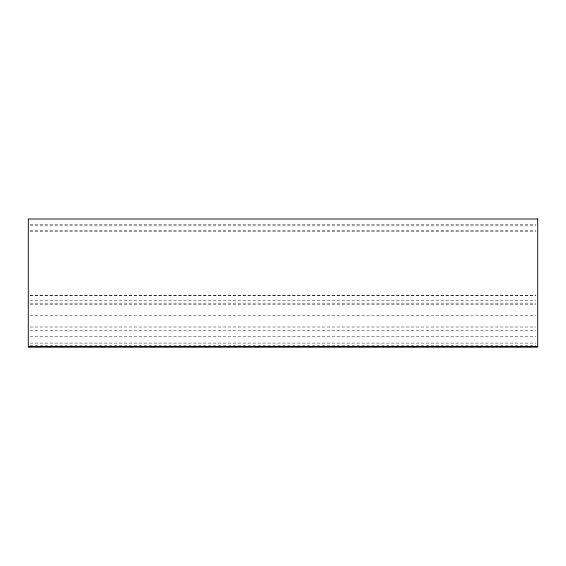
<?xml version="1.0" encoding="UTF-8"?>
<svg xmlns="http://www.w3.org/2000/svg" width="566" height="566" viewBox="0 0 566 566"><rect width="100%" height="100%" fill="white"/><g stroke="black" fill="none" stroke-linecap="round" stroke-linejoin="round"><path stroke-width="0.42" stroke-dasharray="2.83 2.12" d="M30.069 224.787L535.931 224.787M30.069 225.862L535.931 225.862M30.069 230.581L535.931 230.581M30.069 231.614L535.931 231.614M30.069 295.289L535.931 295.289M30.069 295.707L535.931 295.707M30.069 300.228L535.931 300.228M30.069 303.143L535.931 303.143M30.069 304.232L535.931 304.232M30.069 315.679L535.931 315.679M30.069 327.007L535.931 327.007M30.069 330.367L535.931 330.367M30.069 336.36L535.931 336.36M30.069 343.095L535.931 343.095M30.069 345.593L535.931 345.593"/><path stroke-width="0.85" d="M28.3 346.753L537.7 346.753M537.7 218.985L28.3 218.985L28.3 347.015L537.7 347.015L537.7 218.985"/></g></svg>
